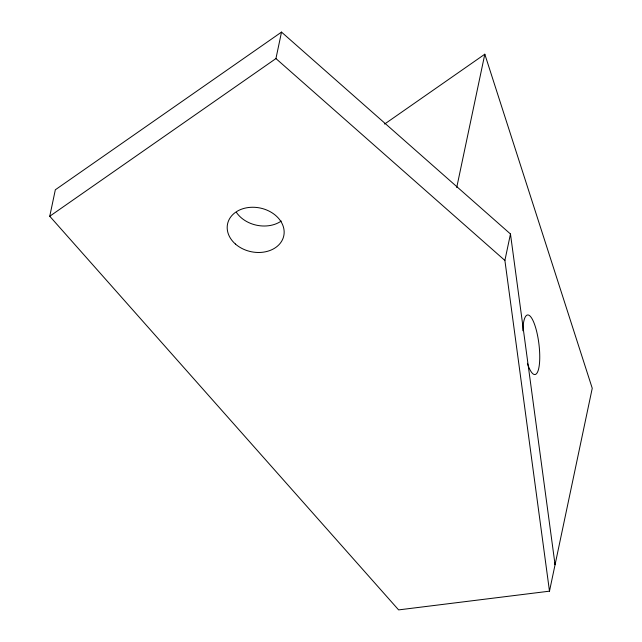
<?xml version="1.0" encoding="UTF-8"?>
<svg xmlns="http://www.w3.org/2000/svg" width="642" height="642" viewBox="0 0 642 642"><rect width="100%" height="100%" fill="white"/><g stroke="black" fill="none" stroke-linecap="round" stroke-linejoin="round"><path stroke-width="0.96" d="M384.582 124.075L484.814 54.201L592.245 388.266L549.488 591.17L398.618 609.9L49.755 216.25L55.332 189.783L281.517 32.1L510.47 233.985L555.065 564.703L554.447 562.793M49.755 216.25L275.94 58.566L281.517 32.1M456.719 187.512L484.814 54.201M549.488 591.17L504.893 260.451L510.47 233.985M275.94 58.566L504.893 260.451M522.845 330.766A30.022 7.672 82.9 0 1 533.012 320.599A30.022 7.672 82.9 0 1 539.264 365.354A30.022 7.672 82.9 0 1 527.387 363.284M281.252 221.049A28.729 22.301 11.9 0 1 236.481 212.494M235.389 244.008A28.729 22.301 11.9 0 0 283.138 238.078A28.729 22.301 11.9 0 0 248.478 207.518A28.729 22.301 11.9 0 0 235.389 244.008"/></g></svg>
